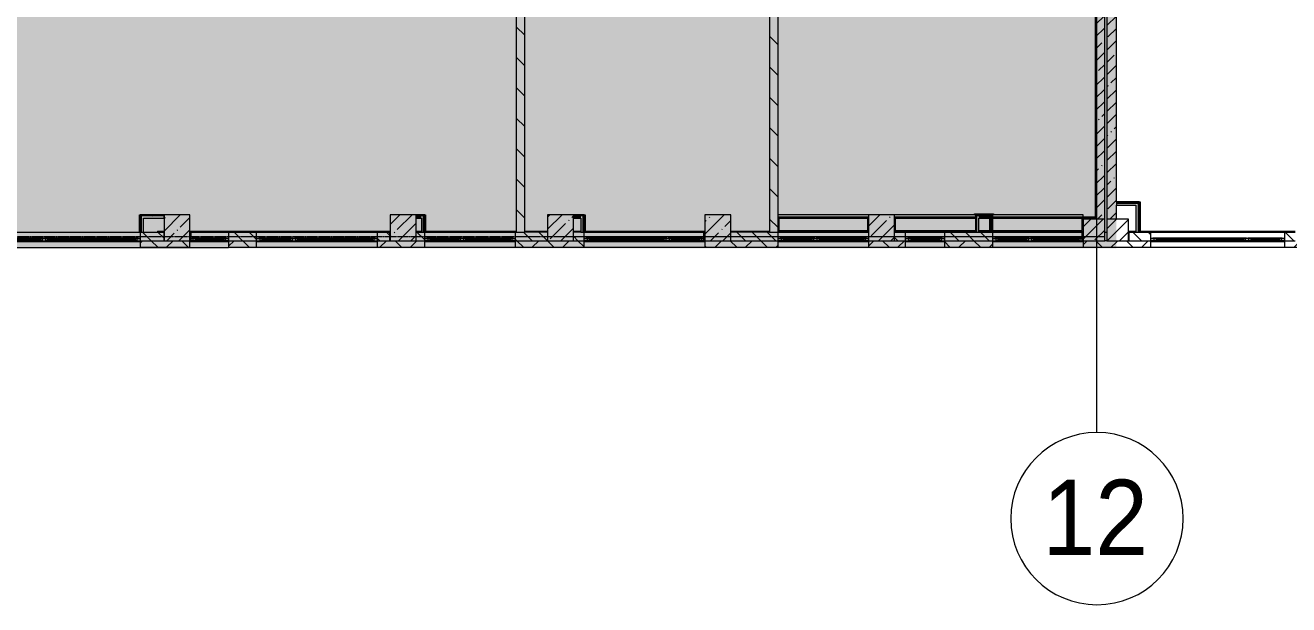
# Model space of a CAD drawing. Header units: millimetres. Extents: x -3917 to 185442, y -8553 to 29000.
# Drawn here: x 71872 to 101192, y -8553 to 4902 of the extents above; entities that cross this region are included whole.
import ezdxf

# ---------------------------------------------------------------- set-up
doc = ezdxf.new("R2010")
doc.units = ezdxf.units.MM
doc.linetypes.add('Осевая', pattern=[31.75, 6.35, -4.7625, 15.875, -4.7625])
doc.layers.add('A-DETL-GENF-1', color=7, linetype='Continuous', lineweight=9, true_color=0xc0c0c0, transparency=0.4)
for name, color, linetype, lineweight, true_color in [('A-FLOR-1', 7, 'Continuous', 5, 0xb7b7b7), ('A-FLOR-2', 7, 'Continuous', 5, 0xaaaaaa), ('A-GLAZ-3', 7, 'Continuous', 5, 0x737373), ('A-WALL-5', 7, 'Continuous', 9, 0x737373), ('A-WALL-6', 7, 'Continuous', 5, 0x737373), ('I-WALL-2', 7, 'Continuous', 5, 0xe7e7e7), ('I-WALL-3', 7, 'Continuous', 9, 0xe7e7e7), ('I-WALL-5', 7, 'Continuous', 5, 0x737373), ('S-COLS-3', 7, 'Continuous', 5, 0x737373)]:
    doc.layers.add(name, color=color, linetype=linetype, lineweight=lineweight, true_color=true_color)
for name, color, linetype, lineweight in [('A-GLAZ-2', 7, 'Continuous', 5), ('A-WALL', 7, 'Continuous', 9), ('A-WALL-4', 7, 'Continuous', 5), ('I-WALL-4', 7, 'Continuous', 5), ('S-COLS-4', 7, 'Continuous', 5), ('Оси', 7, 'Continuous', 9), ('Оси-1', 7, 'Continuous', 20), ('Оси-2', 7, 'Осевая', 9)]:
    doc.layers.add(name, color=color, linetype=linetype, lineweight=lineweight)
doc.styles.add('Arial_1', font='arial.ttf', dxfattribs={"width": 0.9, "height": 1750})
pattern_1 = [(45, (-38790, -150), (-285.123, 285.123), []), (45, (-38504.88, -150), (-285.123, 285.123), [504.031, -100.806, 16.764, -84.042])]
pattern_2 = [(45, (58431.5, 0), (-353.5534, 353.5534), []), (135, (58431.5, 0), (-353.5534, -353.5534), [])]
pattern_3 = [(45, (58431.5, 0), (-285.123, 285.123), []), (45, (58716.64, 0), (-285.123, 285.123), [504.031, -100.806, 16.764, -84.042])]
pattern_4 = [(135, (58431.5, 0), (-353.553, -353.553), [])]
pattern_5 = [(135, (58431.52, 0), (-176.7767, -176.7767), [])]
pattern_6 = [(45, (58431.5, 0), (-530.33, 530.33), []), (135, (58431.5, 0), (-530.33, -530.33), [])]

# ---------------------------------------------------------------- blocks, each defined once
blk = doc.blocks.new('BSC_Колонна _Прямоугольная - 600х600-V89-2_10_1_птичка')
at = {"layer": 'S-COLS-4'}
h = blk.add_hatch(dxfattribs=at)
h.set_pattern_fill('FP_102', color=256, style=0, pattern_type=2)
h.set_pattern_definition([(45, (-25860, -200), (-285.123, 285.123), []), (45, (-25574.88, -200), (-285.123, 285.123), [504.031, -100.806, 16.764, -84.042])])
h.paths.add_polyline_path([(-105, -300), (300, -300), (300, 300), (-300, 300), (-300, -300)])
at = {"layer": 'S-COLS-3'}
for p, q in [((300, 300), (-300, 300)), ((-300, 300), (-300, -300)), ((300, -300), (300, 300)), ((-300, -300), (300, -300))]:
    blk.add_line(p, q, dxfattribs=at)
blk = doc.blocks.new('BSC_Колонна _Прямоугольная - 600х600-V90-2_10_1_птичка')
at = {"layer": 'S-COLS-4'}
h = blk.add_hatch(dxfattribs=at)
h.set_pattern_fill('FP_103', color=256, style=0, pattern_type=2)
h.set_pattern_definition([(45, (-29509.74, -200), (-285.123, 285.123), []), (45, (-29224.6, -200), (-285.123, 285.123), [504.031, -100.806, 16.764, -84.042])])
h.paths.add_polyline_path([(-300, -300), (300, -300), (300, 300), (-300, 300)])
at = {"layer": 'S-COLS-3'}
for p, q in [((300, 300), (-300, 300)), ((-300, 300), (-300, -300)), ((300, -300), (300, 300)), ((-300, -300), (300, -300))]:
    blk.add_line(p, q, dxfattribs=at)
blk = doc.blocks.new('BSC_Колонна _Прямоугольная - 500х500-V91-2_10_1_птичка')
at = {"layer": 'S-COLS-4'}
h = blk.add_hatch(dxfattribs=at)
h.set_pattern_fill('FP_104', color=256, style=0, pattern_type=2)
h.set_pattern_definition(pattern_1)
h.paths.add_polyline_path([(-67, -250), (-30, -250), (-30, 250), (-250, 250), (-250, -250)])
h = blk.add_hatch(dxfattribs=at)
h.set_pattern_fill('FP_104', color=256, style=0, pattern_type=2)
h.set_pattern_definition(pattern_1)
h.paths.add_polyline_path([(-30, -250), (250, -250), (250, 250), (-30, 250), (-30, 80)])
at = {"layer": 'S-COLS-3'}
for p, q in [((-30, 250), (-250, 250)), ((-250, 250), (-250, -250)), ((-250, -250), (-30, -250))]:
    blk.add_line(p, q, dxfattribs=at)
at = {"layer": 'S-COLS-4'}
for p, q in [((250, 250), (-30, 250)), ((250, -250), (250, 250)), ((-30, -250), (250, -250))]:
    blk.add_line(p, q, dxfattribs=at)
blk = doc.blocks.new('BSC_Колонна _Прямоугольная - 600х600-V120-2_10_1_птичка')
at = {"layer": 'S-COLS-4'}
h = blk.add_hatch(dxfattribs=at)
h.set_pattern_fill('FP_144', color=256, style=0, pattern_type=2)
h.set_pattern_definition([(45, (-33310, -200), (-285.123, 285.123), []), (45, (-33024.88, -200), (-285.123, 285.123), [504.031, -100.806, 16.764, -84.042])])
h.paths.add_polyline_path([(-135, -300), (300, -300), (300, 300), (-300, 300), (-300, -300)])
at = {"layer": 'S-COLS-3'}
for p, q in [((300, 300), (-300, 300)), ((-300, 300), (-300, -300)), ((300, -300), (300, 300)), ((-300, -300), (300, -300))]:
    blk.add_line(p, q, dxfattribs=at)
blk = doc.blocks.new('120_Окно_СКБ_2Ст - 120_Окно_СКБ_2Ст 2100х2400 _мал створка справа_-22446225-2_10_1_птичка')
at = {"layer": 'A-GLAZ-3'}
for p, q in [((-1050, -127), (-1050, -57)), ((-1050, -57), (-980, -57)), ((1050, -57), (-1050, -57)), ((-980, -127), (-1050, -127)), ((-1050, -127), (-1000, -127)), ((-980, -127), (-1000, -127)), ((-1000, -127), (-1000, -137)), ((-1000, -137), (170, -137)), ((170, -137), (-1000, -137)), ((-980, -57), (-980, -127)), ((150, -87), (-980, -87)), ((-980, -87), (-980, -127)), ((-930, -137), (-930, -87)), ((-930, -107), (100, -107)), ((100, -117), (-930, -117)), ((100, -137), (100, -87)), ((150, -127), (150, -57)), ((150, -57), (220, -57)), ((150, -127), (150, -87)), ((220, -127), (150, -127)), ((170, -127), (150, -127)), ((170, -127), (200, -127)), ((170, -137), (170, -127)), ((220, -127), (200, -127)), ((200, -127), (200, -137)), ((200, -137), (1000, -137)), ((1000, -137), (200, -137)), ((220, -57), (220, -127)), ((980, -87), (220, -87)), ((220, -87), (220, -127)), ((270, -137), (270, -87)), ((270, -107), (930, -107)), ((930, -117), (270, -117)), ((930, -137), (930, -87)), ((980, -127), (980, -57)), ((980, -57), (1050, -57)), ((980, -127), (980, -87)), ((1050, -127), (980, -127)), ((1000, -127), (980, -127)), ((1000, -127), (1050, -127)), ((1000, -137), (1000, -127)), ((1050, -57), (1050, -127))]:
    blk.add_line(p, q, dxfattribs=at)
blk = doc.blocks.new('120_Окно_СКБ_2Ст - 120_Окно_СКБ_2Ст 3100х2500 _мал_ створка слева-2_-22446420-2_10_1_птичка')
at = {"layer": 'A-GLAZ-2'}
for p, q in [((-1550, -127), (-1550, -57)), ((-1550, -57), (-1480, -57)), ((1550, -57), (-1550, -57)), ((-1480, -127), (-1550, -127)), ((-1550, -127), (-1500, -127)), ((-1480, -127), (-1500, -127)), ((-1500, -127), (-1500, -137)), ((-1500, -137), (-700, -137)), ((-700, -137), (-1500, -137)), ((-1480, -57), (-1480, -127)), ((-720, -87), (-1480, -87)), ((-1480, -87), (-1480, -127)), ((-1430, -137), (-1430, -87)), ((-1430, -107), (-770, -107)), ((-770, -117), (-1430, -117)), ((-770, -137), (-770, -87)), ((-720, -127), (-720, -57)), ((-720, -57), (-650, -57)), ((-720, -127), (-720, -87)), ((-650, -127), (-720, -127)), ((-700, -127), (-720, -127)), ((-700, -127), (-670, -127)), ((-700, -137), (-700, -127)), ((-650, -127), (-670, -127)), ((-670, -127), (-670, -137)), ((-670, -137), (1500, -137)), ((1500, -137), (-670, -137)), ((-650, -57), (-650, -127)), ((1480, -87), (-650, -87)), ((-650, -87), (-650, -127)), ((-600, -137), (-600, -87)), ((-600, -107), (1430, -107)), ((1430, -117), (-600, -117)), ((1430, -137), (1430, -87)), ((1480, -127), (1480, -57)), ((1480, -57), (1550, -57)), ((1480, -127), (1480, -87)), ((1550, -127), (1480, -127)), ((1500, -127), (1480, -127)), ((1500, -127), (1550, -127)), ((1500, -137), (1500, -127)), ((1550, -57), (1550, -127))]:
    blk.add_line(p, q, dxfattribs=at)
blk = doc.blocks.new('120_Окно_СКБ_2Ст - 120_Окно_СКБ_2Ст 2800х2500_створка_-22445922-2_10_1_птичка')
at = {"layer": 'A-GLAZ-3'}
for p, q in [((-1400, -127), (-1400, -57)), ((-1400, -57), (-1330, -57)), ((1400, -57), (-1400, -57)), ((-1330, -127), (-1400, -127)), ((-1400, -127), (-1350, -127)), ((-1330, -127), (-1350, -127)), ((-1350, -127), (-1350, -137)), ((-1350, -137), (520, -137)), ((520, -137), (-1350, -137)), ((-1330, -57), (-1330, -127)), ((500, -87), (-1330, -87)), ((-1330, -87), (-1330, -127)), ((-1280, -137), (-1280, -87)), ((-1280, -107), (450, -107)), ((450, -117), (-1280, -117)), ((450, -137), (450, -87)), ((500, -127), (500, -57)), ((500, -57), (570, -57)), ((500, -127), (500, -87)), ((570, -127), (500, -127)), ((520, -127), (500, -127)), ((520, -127), (550, -127)), ((520, -137), (520, -127)), ((570, -127), (550, -127)), ((550, -127), (550, -137)), ((550, -137), (1350, -137)), ((1350, -137), (550, -137)), ((570, -57), (570, -127)), ((1330, -87), (570, -87)), ((570, -87), (570, -127)), ((620, -137), (620, -87)), ((620, -107), (1280, -107)), ((1280, -117), (620, -117)), ((1280, -137), (1280, -87)), ((1330, -127), (1330, -57)), ((1330, -57), (1400, -57)), ((1330, -127), (1330, -87)), ((1400, -127), (1330, -127)), ((1350, -127), (1330, -127)), ((1350, -127), (1400, -127)), ((1350, -137), (1350, -127)), ((1400, -57), (1400, -127))]:
    blk.add_line(p, q, dxfattribs=at)
blk = doc.blocks.new('120_Окно_СКБ_2Ст - 120_Окно_СКБ_2Ст 3100х2500 _мал_створка слева_ 2-22446355-2_10_1_птичка')
at = {"layer": 'A-GLAZ-3'}
for p, q in [((-1550, -127), (-1550, -57)), ((-1550, -57), (-1480, -57)), ((1550, -57), (-1550, -57)), ((-1480, -127), (-1550, -127)), ((-1550, -127), (-1500, -127)), ((-1480, -127), (-1500, -127)), ((-1500, -127), (-1500, -137)), ((-1500, -137), (670, -137)), ((670, -137), (-1500, -137)), ((-1480, -57), (-1480, -127)), ((650, -87), (-1480, -87)), ((-1480, -87), (-1480, -127)), ((-1430, -137), (-1430, -87)), ((-1430, -107), (600, -107)), ((600, -117), (-1430, -117)), ((600, -137), (600, -87)), ((650, -127), (650, -57)), ((650, -57), (720, -57)), ((650, -127), (650, -87)), ((720, -127), (650, -127)), ((670, -127), (650, -127)), ((670, -127), (700, -127)), ((670, -137), (670, -127)), ((720, -127), (700, -127)), ((700, -127), (700, -137)), ((700, -137), (1500, -137)), ((1500, -137), (700, -137)), ((720, -57), (720, -127)), ((1480, -87), (720, -87)), ((720, -87), (720, -127)), ((770, -137), (770, -87)), ((770, -107), (1430, -107)), ((1430, -117), (770, -117)), ((1430, -137), (1430, -87)), ((1480, -127), (1480, -57)), ((1480, -57), (1550, -57)), ((1480, -127), (1480, -87)), ((1550, -127), (1480, -127)), ((1500, -127), (1480, -127)), ((1500, -127), (1550, -127)), ((1500, -137), (1500, -127)), ((1550, -57), (1550, -127))]:
    blk.add_line(p, q, dxfattribs=at)
blk = doc.blocks.new('BSC_Колонна _Прямоугольная - 500х500-V164-2_10_1_птичка')
at = {"layer": 'S-COLS-4'}
h = blk.add_hatch(dxfattribs=at)
h.set_pattern_fill('FP_178', color=256, style=0, pattern_type=2)
h.set_pattern_definition([(45, (-38240, -150), (-285.123, 285.123), []), (45, (-37954.88, -150), (-285.123, 285.123), [504.031, -100.806, 16.764, -84.042])])
h.paths.add_polyline_path([(-250, -250), (250, -250), (250, 250), (-250, 250), (-250, -85)])
at = {"layer": 'S-COLS-3'}
for p, q in [((250, 250), (-250, 250)), ((-250, 250), (-250, -250)), ((250, -250), (250, 250)), ((-250, -250), (250, -250))]:
    blk.add_line(p, q, dxfattribs=at)
blk = doc.blocks.new('120_Окно_СКБ_2Ст - 120_Окно_СКБ_2Ст 2800х2500 4-24273432-2_10_1_птичка')
at = {"layer": 'A-GLAZ-3'}
for p, q in [((-1400, -127), (-1400, -57)), ((-1400, -57), (-1330, -57)), ((1400, -57), (-1400, -57)), ((-1330, -127), (-1400, -127)), ((-1400, -127), (-1350, -127)), ((-1330, -127), (-1350, -127)), ((-1350, -127), (-1350, -137)), ((-1350, -137), (-550, -137)), ((-550, -137), (-1350, -137)), ((-1330, -57), (-1330, -127)), ((-570, -87), (-1330, -87)), ((-1330, -87), (-1330, -127)), ((-1280, -137), (-1280, -87)), ((-1280, -107), (-620, -107)), ((-620, -117), (-1280, -117)), ((-620, -137), (-620, -87)), ((-570, -127), (-570, -57)), ((-570, -57), (-500, -57)), ((-570, -127), (-570, -87)), ((-500, -127), (-570, -127)), ((-550, -127), (-570, -127)), ((-550, -127), (-520, -127)), ((-550, -137), (-550, -127)), ((-500, -127), (-520, -127)), ((-520, -127), (-520, -137)), ((-520, -137), (1350, -137)), ((1350, -137), (-520, -137)), ((-500, -57), (-500, -127)), ((1330, -87), (-500, -87)), ((-500, -87), (-500, -127)), ((-450, -137), (-450, -87)), ((-450, -107), (1280, -107)), ((1280, -117), (-450, -117)), ((1280, -137), (1280, -87)), ((1330, -127), (1330, -57)), ((1330, -57), (1400, -57)), ((1330, -127), (1330, -87)), ((1400, -127), (1330, -127)), ((1350, -127), (1330, -127)), ((1350, -127), (1400, -127)), ((1350, -137), (1350, -127)), ((1400, -57), (1400, -127))]:
    blk.add_line(p, q, dxfattribs=at)
blk = doc.blocks.new('120_Окно_СКБ_1Ст - 120_Окно_СКБ_1Ст 900х2500_h_-V132-2_10_1_птичка')
at = {"layer": 'A-GLAZ-3'}
for p, q in [((-450, -127), (-450, -57)), ((-450, -57), (-380, -57)), ((450, -57), (-450, -57)), ((-380, -127), (-450, -127)), ((-450, -127), (-400, -127)), ((-380, -127), (-400, -127)), ((-400, -127), (-400, -137)), ((-400, -137), (400, -137)), ((400, -137), (-400, -137)), ((-380, -57), (-380, -127)), ((380, -87), (-380, -87)), ((-380, -87), (-380, -127)), ((-330, -137), (-330, -87)), ((-330, -107), (330, -107)), ((330, -117), (-330, -117)), ((330, -137), (330, -87)), ((380, -127), (380, -57)), ((380, -57), (450, -57)), ((380, -127), (380, -87)), ((450, -127), (380, -127)), ((400, -127), (380, -127)), ((400, -127), (450, -127)), ((400, -137), (400, -127)), ((450, -57), (450, -127))]:
    blk.add_line(p, q, dxfattribs=at)
blk = doc.blocks.new('120_Окно_СКБ_1Ст - 120_Окно_СКБ_1Ст 900х2500_h_-V194-2_10_1_птичка')
at = {"layer": 'A-GLAZ-3'}
for p, q in [((-450, -127), (-450, -57)), ((-450, -57), (-380, -57)), ((450, -57), (-450, -57)), ((-380, -127), (-450, -127)), ((-450, -127), (-400, -127)), ((-380, -127), (-400, -127)), ((-400, -127), (-400, -137)), ((-400, -137), (400, -137)), ((400, -137), (-400, -137)), ((-380, -57), (-380, -127)), ((380, -87), (-380, -87)), ((-380, -87), (-380, -127)), ((-330, -137), (-330, -87)), ((-330, -107), (330, -107)), ((330, -117), (-330, -117)), ((330, -137), (330, -87)), ((380, -127), (380, -57)), ((380, -57), (450, -57)), ((380, -127), (380, -87)), ((450, -127), (380, -127)), ((400, -127), (380, -127)), ((400, -127), (450, -127)), ((400, -137), (400, -127)), ((450, -57), (450, -127))]:
    blk.add_line(p, q, dxfattribs=at)
blk = doc.blocks.new('BSC_Колонна _Прямоугольная - 600х600-V196-2_10_1_птичка')
at = {"layer": 'S-COLS-4'}
h = blk.add_hatch(dxfattribs=at)
h.set_pattern_fill('FP_208', color=256, style=0, pattern_type=2)
h.set_pattern_definition([(45, (-22210, -200), (-285.123, 285.123), []), (45, (-21924.88, -200), (-285.123, 285.123), [504.031, -100.806, 16.764, -84.042])])
h.paths.add_polyline_path([(-165, -300), (300, -300), (300, 300), (-300, 300), (-300, -300)])
at = {"layer": 'S-COLS-3'}
for p, q in [((300, 300), (-300, 300)), ((-300, 300), (-300, -300)), ((300, -300), (300, 300)), ((-300, -300), (300, -300))]:
    blk.add_line(p, q, dxfattribs=at)
blk = doc.blocks.new('Зашивка приборов отопления23 - Зашивка приборов отопления-33321838-2_10_1_птичка')
at = {"layer": 'A-WALL-6'}
for p, q in [((36640, 23400), (34540, 23400)), ((34540, 23079), (36640, 23079)), ((36640, 23079), (34540, 23079)), ((34540, 23004), (36640, 23004))]:
    blk.add_line(p, q, dxfattribs=at)
blk = doc.blocks.new('Зашивка приборов отопления24 - Зашивка приборов отопления-33321996-2_10_1_птичка')
at = {"layer": 'A-WALL-6'}
for p, q in [((36640, 23400), (34760, 23400)), ((34760, 23079), (36640, 23079)), ((36640, 23079), (34760, 23079)), ((34760, 23004), (36640, 23004))]:
    blk.add_line(p, q, dxfattribs=at)
blk = doc.blocks.new('Зашивка приборов отопления25 - Зашивка приборов отопления-33322064-2_10_1_птичка')
at = {"layer": 'A-WALL-6'}
for p, q in [((36640, 23400), (34540, 23400)), ((34540, 23104), (34540, 23079)), ((34540, 23079), (36640, 23079)), ((36640, 23079), (34540, 23079)), ((34540, 23079), (34540, 23004)), ((34540, 23004), (36640, 23004))]:
    blk.add_line(p, q, dxfattribs=at)
blk = doc.blocks.new('Ось сетки - D8-29747960-2_10_1_птичка')
at = {"layer": 'Оси-1'}
for start, end in [(360, 180), (180, 360)]:
    blk.add_arc((0, 0), 4, start, end, dxfattribs=at)

msp = doc.modelspace()

# ---------------------------------------------------------------- hatches: boundary and pattern name
at = {"layer": 'A-DETL-GENF-1'}
msp.add_hatch(color=256, dxfattribs=at).paths.add_polyline_path([(91606.5, -280), (97191.5, -280), (97191.5, 23777.7), (92291.5, 23777.7), (92291.5, 27350), (62283.5, 27350), (62283.5, 15358), (58163.5, 15358), (58163.5, -280), (90679, -280)])
at = {"layer": 'A-WALL-4'}
h = msp.add_hatch(dxfattribs=at)
h.set_pattern_fill('FP_125', color=256, style=0, pattern_type=2)
h.set_pattern_definition(pattern_5)
h.paths.add_polyline_path([(74911.2, -100), (75091.5, -100), (75091.5, 100), (74541.5, 100), (74541.5, -100)])
h.paths.add_polyline_path([(71441.5, -100), (71441.5, 100), (71191.5, 100), (71191.5, -100), (71201.1, -100)])
h = msp.add_hatch(dxfattribs=at)
h.set_pattern_fill('FP_125', color=256, style=0, pattern_type=2)
h.set_pattern_definition(pattern_5)
h.paths.add_polyline_path([(80041.5, -100), (80331.5, -100), (80331.5, 100), (80041.5, 100)])
h.paths.add_polyline_path([(77241.5, -100), (77241.5, 100), (76591.5, 100), (76591.5, -100), (76766.2, -100)])
h = msp.add_hatch(dxfattribs=at)
h.set_pattern_fill('FP_125', color=256, style=0, pattern_type=2)
h.set_pattern_definition(pattern_5)
h.paths.add_polyline_path([(83241.5, -100), (83991.5, -100), (83991.5, 100), (83241.5, 100)])
h.paths.add_polyline_path([(80941.5, -100), (81141.5, -100), (81141.5, 100), (80941.5, 100)])
h = msp.add_hatch(dxfattribs=at)
h.set_pattern_fill('FP_125', color=256, style=0, pattern_type=2)
h.set_pattern_definition(pattern_5)
h.paths.add_polyline_path([(84841.3, -100), (84841.3, 100), (84591.5, 100), (84591.5, -100), (84650.1, -100)])
h = msp.add_hatch(dxfattribs=at)
h.set_pattern_fill('FP_125', color=256, style=0, pattern_type=2)
h.set_pattern_definition(pattern_5)
h.paths.add_polyline_path([(89341.5, -100), (89341.5, 100), (88241.3, 100), (88241.3, -100), (89287.7, -100)])
h = msp.add_hatch(dxfattribs=at)
h.set_pattern_fill('FP_125', color=256, style=0, pattern_type=2)
h.set_pattern_definition(pattern_5)
h.paths.add_polyline_path([(92041.5, -100), (92301.5, -100), (92301.5, 100), (92041.5, 100)])
h.paths.add_polyline_path([(93201.5, -100), (94321.5, -100), (94321.5, 100), (93201.5, 100)])
h = msp.add_hatch(dxfattribs=at)
h.set_pattern_fill('FP_125', color=256, style=0, pattern_type=2)
h.set_pattern_definition(pattern_5)
h.paths.add_polyline_path([(101341.5, -100), (101341.5, 100), (101091.5, 100), (101091.5, -100)])
h.paths.add_polyline_path([(97481.5, -100), (97991.5, -100), (97991.5, 100), (97481.5, 100)])
h = msp.add_hatch(dxfattribs=at)
h.set_pattern_fill('FP_115', color=256, style=0, pattern_type=2)
h.set_pattern_definition(pattern_2)
h.paths.add_polyline_path([(94321.5, -250), (94321.5, -100), (93201.5, -100), (93201.5, -250), (93925.3, -250)])
h.paths.add_polyline_path([(97191.5, -250), (97191.5, -100), (96421.5, -100), (96421.5, -250), (97185.4, -250)])
h.paths.add_polyline_path([(89287.7, -250), (89341.5, -250), (89341.5, -100), (87641.3, -100), (87641.3, -250), (88824, -250)])
h.paths.add_polyline_path([(91441.5, -250), (92301.5, -250), (92301.5, -100), (91441.5, -100)])
h.paths.add_polyline_path([(84650.1, -250), (84841.3, -250), (84841.3, -100), (83241.5, -100), (83241.5, -250), (84186.4, -250)])
h.paths.add_polyline_path([(77241.5, -250), (77241.5, -100), (76591.5, -100), (76591.5, -250), (76766.2, -250)])
h.paths.add_polyline_path([(80041.5, -250), (81141.5, -250), (81141.5, -100), (80041.5, -100)])
h.paths.add_polyline_path([(75374.9, -250), (75691.5, -250), (75691.5, -100), (74541.5, -100), (74541.5, -250), (74911.2, -250)])
h.paths.add_polyline_path([(71201.1, -250), (71441.5, -250), (71441.5, -100), (70091.5, -100), (70091.5, -250), (70273.6, -250)])
h.paths.add_polyline_path([(66563.5, -250), (66991.5, -250), (66991.5, -100), (63061.5, -100), (63061.5, -250), (65636, -250)])
h.paths.add_polyline_path([(62161.5, -250), (62161.5, -100), (58171.5, -100), (58171.5, -250), (61925.9, -250)])
h = msp.add_hatch(dxfattribs=at)
h.set_pattern_fill('FP_115', color=256, style=0, pattern_type=2)
h.set_pattern_definition(pattern_2)
h.paths.add_polyline_path([(134131.5, -250), (134131.5, -100), (129991.5, -100), (129991.5, -250), (133344.9, -250)])
h.paths.add_polyline_path([(127779.8, -250), (129091.5, -250), (129091.5, -100), (125491.5, -100), (125491.5, -250), (125924.8, -250)])
h.paths.add_polyline_path([(116491.5, -250), (117241.5, -250), (117241.5, -100), (116491.5, -100)])
h.paths.add_polyline_path([(115341.5, -250), (115591.5, -250), (115591.5, -100), (114841.5, -100), (114841.5, -250), (115258.3, -250)])
h.paths.add_polyline_path([(119341.5, -250), (120491.5, -250), (120491.5, -100), (119341.5, -100)])
h.paths.add_polyline_path([(123591.5, -250), (124591.5, -250), (124591.5, -100), (123591.5, -100)])
h.paths.add_polyline_path([(101841.5, -250), (102467.9, -250), (102467.9, -100), (101091.5, -100), (101091.5, -250), (101809.3, -250)])
h.paths.add_polyline_path([(110341.5, -250), (111741.5, -250), (111741.5, -100), (110341.5, -100)])
h.paths.add_polyline_path([(107241.5, -250), (107241.5, -100), (105841.5, -100), (105841.5, -250), (106446.9, -250)])
h.paths.add_polyline_path([(103367.9, -250), (103741.5, -250), (103741.5, -100), (103367.9, -100)])
h.paths.add_polyline_path([(97191.5, -250), (97991.5, -250), (97991.5, -100), (97191.5, -100), (97191.5, -176.4)])
at = {"layer": 'I-WALL-2'}
for points in [[(75091.5, 425), (75091.5, 475), (74616.5, 475), (74616.5, 425), (74911.2, 425)], [(81066.5, 425), (81066.5, 475), (80941.5, 475), (80941.5, 425)], [(81066.5, 100), (81116.5, 100), (81116.5, 475), (81066.5, 475), (81066.5, 230.5)], [(84766.5, 425), (84766.5, 475), (84591.5, 475), (84591.5, 425)], [(84766.5, 100), (84816.5, 100), (84816.5, 475), (84766.5, 475), (84766.5, 230.5)], [(93946.5, 100), (93996.5, 100), (93996.5, 475), (93946.5, 475), (93946.5, 230.5)], [(94246.5, 425), (94296.5, 425), (94296.5, 475), (93996.5, 475), (93996.5, 425)], [(94296.5, 100), (94296.5, 425), (94246.5, 425), (94246.5, 100)]]:
    msp.add_hatch(color=256, dxfattribs=at).paths.add_polyline_path(points)
at = {"layer": 'I-WALL-3'}
for points in [[(97646.5, 725), (97696.5, 725), (97696.5, 775), (97191.5, 775), (97191.5, 725)], [(97696.5, 100), (97696.5, 725), (97646.5, 725), (97646.5, 100)], [(74566.5, 100), (74616.5, 100), (74616.5, 475), (74566.5, 475), (74566.5, 230.5)]]:
    msp.add_hatch(color=256, dxfattribs=at).paths.add_polyline_path(points)
at = {"layer": 'I-WALL-4'}
h = msp.add_hatch(dxfattribs=at)
h.set_pattern_fill('FP_126', color=256, style=0, pattern_type=2)
h.set_pattern_definition(pattern_4)
h.paths.add_polyline_path([(83461.5, 100), (83461.5, 7700), (83261.5, 7700), (83261.5, 100)])
h = msp.add_hatch(dxfattribs=at)
h.set_pattern_fill('FP_126', color=256, style=0, pattern_type=2)
h.set_pattern_definition(pattern_4)
h.paths.add_polyline_path([(89341.5, 100), (89341.5, 7700), (89141.5, 7700), (89141.5, 100), (89287.7, 100)])
h = msp.add_hatch(dxfattribs=at)
h.set_pattern_fill('FP_123', color=256, style=0, pattern_type=2)
h.set_pattern_definition(pattern_3)
h.paths.add_polyline_path([(96701.5, 400), (96921.5, 400), (96921.5, 7400), (96701.5, 7400), (96701.5, 808.9)])
h = msp.add_hatch(dxfattribs=at)
h.set_pattern_fill('FP_123', color=256, style=0, pattern_type=2)
h.set_pattern_definition(pattern_3)
h.paths.add_polyline_path([(96971.5, 410), (97191.5, 410), (97191.5, 7380), (96971.5, 7380), (96971.5, 800.1)])
h = msp.add_hatch(dxfattribs=at)
h.set_pattern_fill('FP_227', color=256, style=0, pattern_type=2)
h.set_pattern_definition(pattern_6)
h.paths.add_polyline_path([(97709, 787.5), (97721.5, 787.5), (97721.5, 800), (97191.5, 800), (97191.5, 787.5)])
h = msp.add_hatch(dxfattribs=at)
h.set_pattern_fill('FP_227', color=256, style=0, pattern_type=2)
h.set_pattern_definition(pattern_6)
h.paths.add_polyline_path([(97696.5, 775), (97709, 775), (97709, 787.5), (97191.5, 787.5), (97191.5, 775)])
h = msp.add_hatch(dxfattribs=at)
h.set_pattern_fill('FP_227', color=256, style=0, pattern_type=2)
h.set_pattern_definition(pattern_6)
h.paths.add_polyline_path([(74541.5, 100), (74554, 100), (74554, 500), (74541.5, 500), (74541.5, 230.5)])
h = msp.add_hatch(dxfattribs=at)
h.set_pattern_fill('FP_227', color=256, style=0, pattern_type=2)
h.set_pattern_definition(pattern_6)
h.paths.add_polyline_path([(74554, 487.5), (75091.5, 487.5), (75091.5, 500), (74554, 500)])
h = msp.add_hatch(dxfattribs=at)
h.set_pattern_fill('FP_227', color=256, style=0, pattern_type=2)
h.set_pattern_definition(pattern_6)
h.paths.add_polyline_path([(74554, 100), (74566.5, 100), (74566.5, 487.5), (74554, 487.5), (74554, 230.5)])
h = msp.add_hatch(dxfattribs=at)
h.set_pattern_fill('FP_227', color=256, style=0, pattern_type=2)
h.set_pattern_definition(pattern_6)
h.paths.add_polyline_path([(75091.5, 475), (75091.5, 487.5), (74566.5, 487.5), (74566.5, 475), (74911.2, 475)])
h = msp.add_hatch(dxfattribs=at)
h.set_pattern_fill('FP_227', color=256, style=0, pattern_type=2)
h.set_pattern_definition(pattern_6)
h.paths.add_polyline_path([(81116.5, 100), (81129, 100), (81129, 487.5), (81116.5, 487.5), (81116.5, 230.5)])
h = msp.add_hatch(dxfattribs=at)
h.set_pattern_fill('FP_227', color=256, style=0, pattern_type=2)
h.set_pattern_definition(pattern_6)
h.paths.add_polyline_path([(81129, 100), (81141.5, 100), (81141.5, 500), (81129, 500), (81129, 230.5)])
h = msp.add_hatch(dxfattribs=at)
h.set_pattern_fill('FP_227', color=256, style=0, pattern_type=2)
h.set_pattern_definition(pattern_6)
h.paths.add_polyline_path([(84816.5, 100), (84829, 100), (84829, 487.5), (84816.5, 487.5), (84816.5, 230.5)])
h = msp.add_hatch(dxfattribs=at)
h.set_pattern_fill('FP_227', color=256, style=0, pattern_type=2)
h.set_pattern_definition(pattern_6)
h.paths.add_polyline_path([(84829, 100), (84841.5, 100), (84841.5, 500), (84829, 500), (84829, 230.5)])
h = msp.add_hatch(dxfattribs=at)
h.set_pattern_fill('FP_227', color=256, style=0, pattern_type=2)
h.set_pattern_definition(pattern_6)
h.paths.add_polyline_path([(93934, 100), (93934, 500), (93921.5, 500), (93925.3, 100)])
h = msp.add_hatch(dxfattribs=at)
h.set_pattern_fill('FP_227', color=256, style=0, pattern_type=2)
h.set_pattern_definition(pattern_6)
h.paths.add_polyline_path([(93934, 487.5), (94321.5, 487.5), (94321.5, 500), (93934, 500)])
h = msp.add_hatch(dxfattribs=at)
h.set_pattern_fill('FP_227', color=256, style=0, pattern_type=2)
h.set_pattern_definition(pattern_6)
h.paths.add_polyline_path([(94296.5, 475), (94309, 475), (94309, 487.5), (93946.5, 487.5), (93946.5, 475), (93996.5, 475)])
h = msp.add_hatch(dxfattribs=at)
h.set_pattern_fill('FP_227', color=256, style=0, pattern_type=2)
h.set_pattern_definition(pattern_6)
h.paths.add_polyline_path([(94309, 100), (94309, 475), (94296.5, 475), (94296.5, 100)])
h = msp.add_hatch(dxfattribs=at)
h.set_pattern_fill('FP_227', color=256, style=0, pattern_type=2)
h.set_pattern_definition(pattern_6)
h.paths.add_polyline_path([(94309, 100), (94321.5, 100), (94321.5, 487.5), (94309, 487.5), (94309, 230.5)])
at = {"layer": 'S-COLS-4'}
h = msp.add_hatch(dxfattribs=at)
h.set_pattern_fill('FP_123', color=256, style=0, pattern_type=2)
h.set_pattern_definition(pattern_3)
h.paths.add_polyline_path([(75091.5, -100), (75691.5, -100), (75691.5, 500), (75091.5, 500), (75091.5, 230.5)])

# ---------------------------------------------------------------- linework, layer by layer
at = {"layer": 'A-FLOR-1'}
for p, q in [((74521.5, 100), (74521.5, 500)), ((74521.5, 500), (74541.5, 500)), ((81141.5, 500), (81161.5, 500)), ((81161.5, 500), (81161.5, 120)), ((84841.5, 500), (84861.5, 500)), ((84861.5, 500), (84861.5, 120)), ((89361.5, 445), (89361.5, 140)), ((91421.5, 445), (89361.5, 445)), ((91421.5, 140), (91421.5, 445)), ((93921.5, 445), (92061.5, 445)), ((92061.5, 445), (92061.5, 140)), ((93900.5, 500), (93900.5, 520)), ((93900.5, 520), (94340.5, 520)), ((96681.5, 445), (94321.5, 445)), ((94340.5, 520), (94340.5, 500)), ((96401.5, 140), (96401.5, 420)), ((96401.5, 420), (96681.5, 420)), ((96681.5, 420), (96681.5, 445)), ((89361.5, 140), (91421.5, 140)), ((92061.5, 140), (93921.5, 140)), ((93996.5, 140), (94246.5, 140)), ((94321.5, 140), (96401.5, 140)), ((96401.5, 100), (96421.5, 100)), ((96921.5, 100), (96971.5, 100))]:
    msp.add_line(p, q, dxfattribs=at)
at = {"layer": 'A-FLOR-2'}
for p, q in [((97721.5, 800), (97741.5, 800)), ((97741.5, 800), (97741.5, 120)), ((97471.5, 100), (97481.5, 100))]:
    msp.add_line(p, q, dxfattribs=at)
at = {"layer": 'A-WALL'}
for p, q in [((97191.5, 787.5), (97709, 787.5)), ((97191.5, 775), (97696.5, 775)), ((97696.5, 775), (97696.5, 100)), ((97709, 787.5), (97709, 100)), ((96421.5, -250), (97991.5, -250)), ((97191.5, -253), (97991.5, -253)), ((97481.5, -100), (97991.5, -100)), ((101091.5, -100), (101341.5, -100)), ((101091.5, -250), (102467.9, -250)), ((101091.5, -253), (102467.9, -253))]:
    msp.add_line(p, q, dxfattribs=at)
at = {"layer": 'A-WALL-4'}
for p, q in [((97481.5, 100), (97481.5, -100)), ((97481.5, 100), (101341.5, 100)), ((97991.5, -258), (97991.5, 100)), ((101091.5, 100), (101091.5, -258)), ((116491.5, -258), (97191.5, -258)), ((97471.5, -100), (97481.5, -100))]:
    msp.add_line(p, q, dxfattribs=at)
at = {"layer": 'A-WALL-5'}
for p, q in [((97191.5, 800), (97191.5, 725)), ((74554, 100), (74554, 487.5)), ((75091.5, 487.5), (74554, 487.5)), ((74566.5, 100), (74566.5, 475)), ((75091.5, 475), (74566.5, 475)), ((81129, 487.5), (80941.5, 487.5)), ((81116.5, 475), (80941.5, 475)), ((81116.5, 100), (81116.5, 475)), ((81129, 100), (81129, 487.5)), ((84829, 487.5), (84591.5, 487.5)), ((84816.5, 475), (84591.5, 475)), ((84816.5, 100), (84816.5, 475)), ((84829, 100), (84829, 487.5)), ((93934, 487.5), (93934, 100)), ((94309, 487.5), (93934, 487.5)), ((93946.5, 475), (93946.5, 100)), ((94296.5, 475), (93946.5, 475)), ((94296.5, 100), (94296.5, 475)), ((94309, 100), (94309, 487.5)), ((83261.5, 100), (83461.5, 100)), ((89141.5, 100), (89341.5, 100)), ((74541.5, -100), (75091.5, -100)), ((74541.5, -250), (75691.5, -250)), ((74541.5, -253), (75691.5, -253)), ((76591.5, -100), (77241.5, -100)), ((76591.5, -250), (77241.5, -250)), ((76591.5, -253), (77241.5, -253)), ((80041.5, -100), (80331.5, -100)), ((80041.5, -250), (81141.5, -250)), ((80041.5, -253), (81141.5, -253)), ((80941.5, -100), (81141.5, -100)), ((83241.5, -100), (83991.5, -100)), ((83241.5, -250), (84841.3, -250)), ((83241.5, -253), (84841.3, -253)), ((84591.5, -100), (84841.3, -100)), ((87641.3, -250), (89341.5, -250)), ((87641.3, -253), (89341.5, -253)), ((88241.3, -100), (89341.5, -100)), ((91441.5, -250), (92301.5, -250)), ((91441.5, -253), (92301.5, -253)), ((92041.5, -100), (92301.5, -100)), ((93201.5, -100), (94321.5, -100)), ((93201.5, -250), (94321.5, -250)), ((93201.5, -253), (94321.5, -253)), ((96421.5, -253), (97186, -253))]:
    msp.add_line(p, q, dxfattribs=at)
at = {"layer": 'A-WALL-6'}
for p, q in [((71191.5, 100), (75091.5, 100)), ((74541.5, 100), (74541.5, -258)), ((75091.5, -100), (75091.5, 100)), ((75711.5, 100), (75711.5, -100)), ((75711.5, 100), (80331.5, 100)), ((76591.5, 100), (76591.5, -258)), ((77241.5, -258), (77241.5, 100)), ((80041.5, 100), (80041.5, -258)), ((80331.5, -100), (80331.5, 100)), ((80941.5, 100), (83261.5, 100)), ((81141.5, -258), (81141.5, 100)), ((83241.5, 100), (83241.5, -258)), ((83991.5, 100), (83461.5, 100)), ((84766.5, 100), (84591.5, 100)), ((84841.3, -258), (84841.3, 100)), ((84841.5, 100), (87621.3, 100)), ((87621.3, -100), (87621.3, 100)), ((89141.5, 100), (88241.3, 100)), ((89341.5, -258), (89341.5, 100)), ((89341.5, 100), (91441.5, 100)), ((92041.5, 100), (96401.5, 100)), ((92301.5, -258), (92301.5, 100)), ((93201.5, 100), (93201.5, -258)), ((94321.5, -258), (94321.5, 100)), ((58169.3, -258), (76591.5, -258)), ((70591.5, -100), (75691.5, -100)), ((75691.5, -258), (75691.5, -100)), ((80041.5, -258), (76591.5, -258)), ((77241.5, -100), (80341.5, -100)), ((97187, -258), (80041.5, -258)), ((87641.3, -100), (87641.3, -258)), ((91441.5, -100), (91441.5, -258)), ((92301.5, -100), (96421.5, -100)), ((96421.5, -100), (96421.5, -258)), ((96971.5, -100), (96921.5, -100))]:
    msp.add_line(p, q, dxfattribs=at)
at = {"layer": 'I-WALL-4'}
for p, q in [((97721.5, 800), (97191.5, 800)), ((97191.5, 725), (97646.5, 725)), ((97646.5, 725), (97646.5, 100)), ((97721.5, 100), (97721.5, 800)), ((97481.5, 120), (97646.5, 120)), ((97481.5, 120), (97481.5, 100)), ((97721.1, 120), (101341.5, 120)), ((101091.5, -100), (97991.5, -100))]:
    msp.add_line(p, q, dxfattribs=at)
at = {"layer": 'I-WALL-5'}
for p, q in [((83261.5, 7700), (83261.5, 100)), ((89141.5, 7700), (89141.5, 100)), ((89341.5, 100), (89341.5, 7900)), ((96921.5, 400), (96921.5, 7400)), ((96971.5, 7380), (96971.5, 410)), ((97191.5, 800), (97191.5, 7380)), ((83461.5, 100), (83461.5, 7100)), ((96701.5, 5270), (96701.5, 400)), ((97191.5, 410), (97191.5, 725)), ((74541.5, 500), (74541.5, 100)), ((75091.5, 500), (74541.5, 500)), ((74616.5, 100), (74616.5, 425)), ((74616.5, 425), (75091.5, 425)), ((75091.5, 425), (75091.5, 500)), ((81141.5, 500), (80941.5, 500)), ((80941.5, 425), (81066.5, 425)), ((81066.5, 425), (81066.5, 100)), ((81141.5, 100), (81141.5, 500)), ((84841.5, 500), (84591.5, 500)), ((84591.5, 425), (84766.5, 425)), ((84766.5, 425), (84766.5, 100)), ((84841.5, 100), (84841.5, 500)), ((93921.5, 500), (93921.5, 100)), ((94321.5, 500), (93921.5, 500)), ((93996.5, 100), (93996.5, 425)), ((93996.5, 425), (94246.5, 425)), ((94246.5, 425), (94246.5, 100)), ((94321.5, 100), (94321.5, 500)), ((96971.5, 410), (97191.5, 410)), ((74941.5, 120), (75091.5, 120)), ((74941.5, 120), (74941.5, 100)), ((75691.5, 120), (80341.5, 120)), ((80941.5, 120), (81066.5, 120)), ((81140.9, 120), (83258.9, 120)), ((83461.5, 120), (83991.5, 120)), ((84591.5, 120), (84766.5, 120)), ((84766.5, 100), (84841.5, 100)), ((84840.9, 120), (87641.3, 120)), ((88241.3, 120), (89141.5, 120)), ((89341.5, 120), (91441.5, 120)), ((92041.5, 120), (93922.2, 120)), ((93996.5, 120), (94246.5, 120)), ((94320.7, 120), (96401.5, 120)), ((96401.5, -100), (96401.5, 120)), ((76591.5, -100), (75691.5, -100)), ((83241.5, -100), (81141.5, -100)), ((87641.3, -100), (84841.3, -100)), ((91441.5, -100), (89341.5, -100))]:
    msp.add_line(p, q, dxfattribs=at)
at = {"layer": 'S-COLS-3'}
for p, q in [((75691.5, 500), (75091.5, 500)), ((75091.5, 500), (75091.5, -100)), ((75691.5, -100), (75691.5, 500)), ((75091.5, -100), (75691.5, -100))]:
    msp.add_line(p, q, dxfattribs=at)
at = {"layer": 'Оси'}
for p, q in [((96741.5, -4552.8), (96741.5, 7947.2)), ((84421.5, 0), (96921.5, 0))]:
    msp.add_line(p, q, dxfattribs=at)
at = {"layer": 'Оси-2'}
msp.add_line((68703.9, 0), (84421.5, 0), dxfattribs=at)

# ---------------------------------------------------------------- block references
at = {"layer": 'A-GLAZ-2', "rotation": 180}
msp.add_blockref('120_Окно_СКБ_2Ст - 120_Окно_СКБ_2Ст 3100х2500 _мал_ створка слева-2_-22446420-2_10_1_птичка', (99541.5, -175), dxfattribs=at)
at = {"layer": 'A-GLAZ-3', "rotation": 180}
for name, p in [('120_Окно_СКБ_2Ст - 120_Окно_СКБ_2Ст 3100х2500 _мал_створка слева_ 2-22446355-2_10_1_птичка', (72991.5, -175)), ('120_Окно_СКБ_1Ст - 120_Окно_СКБ_1Ст 900х2500_h_-V132-2_10_1_птичка', (76141.5, -175)), ('120_Окно_СКБ_2Ст - 120_Окно_СКБ_2Ст 2800х2500_створка_-22445922-2_10_1_птичка', (78641.5, -175)), ('120_Окно_СКБ_2Ст - 120_Окно_СКБ_2Ст 2100х2400 _мал створка справа_-22446225-2_10_1_птичка', (82191.5, -175)), ('120_Окно_СКБ_2Ст - 120_Окно_СКБ_2Ст 2800х2500 4-24273432-2_10_1_птичка', (86241.3, -175)), ('120_Окно_СКБ_2Ст - 120_Окно_СКБ_2Ст 2100х2400 _мал створка справа_-22446225-2_10_1_птичка', (90391.5, -175)), ('120_Окно_СКБ_1Ст - 120_Окно_СКБ_1Ст 900х2500_h_-V194-2_10_1_птичка', (92751.5, -175)), ('120_Окно_СКБ_2Ст - 120_Окно_СКБ_2Ст 2100х2400 _мал створка справа_-22446225-2_10_1_птичка', (95371.5, -175))]:
    msp.add_blockref(name, p, dxfattribs=at)
at = {"layer": 'A-WALL-6', "rotation": 180}
for name, p in [('Зашивка приборов отопления23 - Зашивка приборов отопления-33321838-2_10_1_птичка', (125981.5, 23504)), ('Зашивка приборов отопления24 - Зашивка приборов отопления-33321996-2_10_1_птичка', (128681.5, 23504)), ('Зашивка приборов отопления25 - Зашивка приборов отопления-33322064-2_10_1_птичка', (130961.5, 23504))]:
    msp.add_blockref(name, p, dxfattribs=at)
at = {"layer": 'S-COLS-3'}
for name, p in [('BSC_Колонна _Прямоугольная - 600х600-V196-2_10_1_птичка', (80641.5, 200)), ('BSC_Колонна _Прямоугольная - 600х600-V89-2_10_1_птичка', (84291.5, 200)), ('BSC_Колонна _Прямоугольная - 600х600-V90-2_10_1_птичка', (87941.3, 200)), ('BSC_Колонна _Прямоугольная - 600х600-V120-2_10_1_птичка', (91741.5, 200)), ('BSC_Колонна _Прямоугольная - 500х500-V164-2_10_1_птичка', (96671.5, 150))]:
    msp.add_blockref(name, p, dxfattribs=at)
at = {"layer": 'S-COLS-4'}
msp.add_blockref('BSC_Колонна _Прямоугольная - 500х500-V91-2_10_1_птичка', (97221.5, 150), dxfattribs=at)
at = {"layer": 'Оси-1', "xscale": 499.9999999999995, "yscale": 499.9999999999995, "zscale": 499.9999999999995}
msp.add_blockref('Ось сетки - D8-29747960-2_10_1_птичка', (96741.5, -6552.8), dxfattribs=at)

# ---------------------------------------------------------------- texts
at = {"layer": 'Оси', "insert": (95478.4, -5649.6), "char_height": 1750, "width": 3030.379, "attachment_point": 1, "style": 'Arial_1'}
msp.add_mtext('12', dxfattribs=at)

doc.saveas('drawing.dxf')
